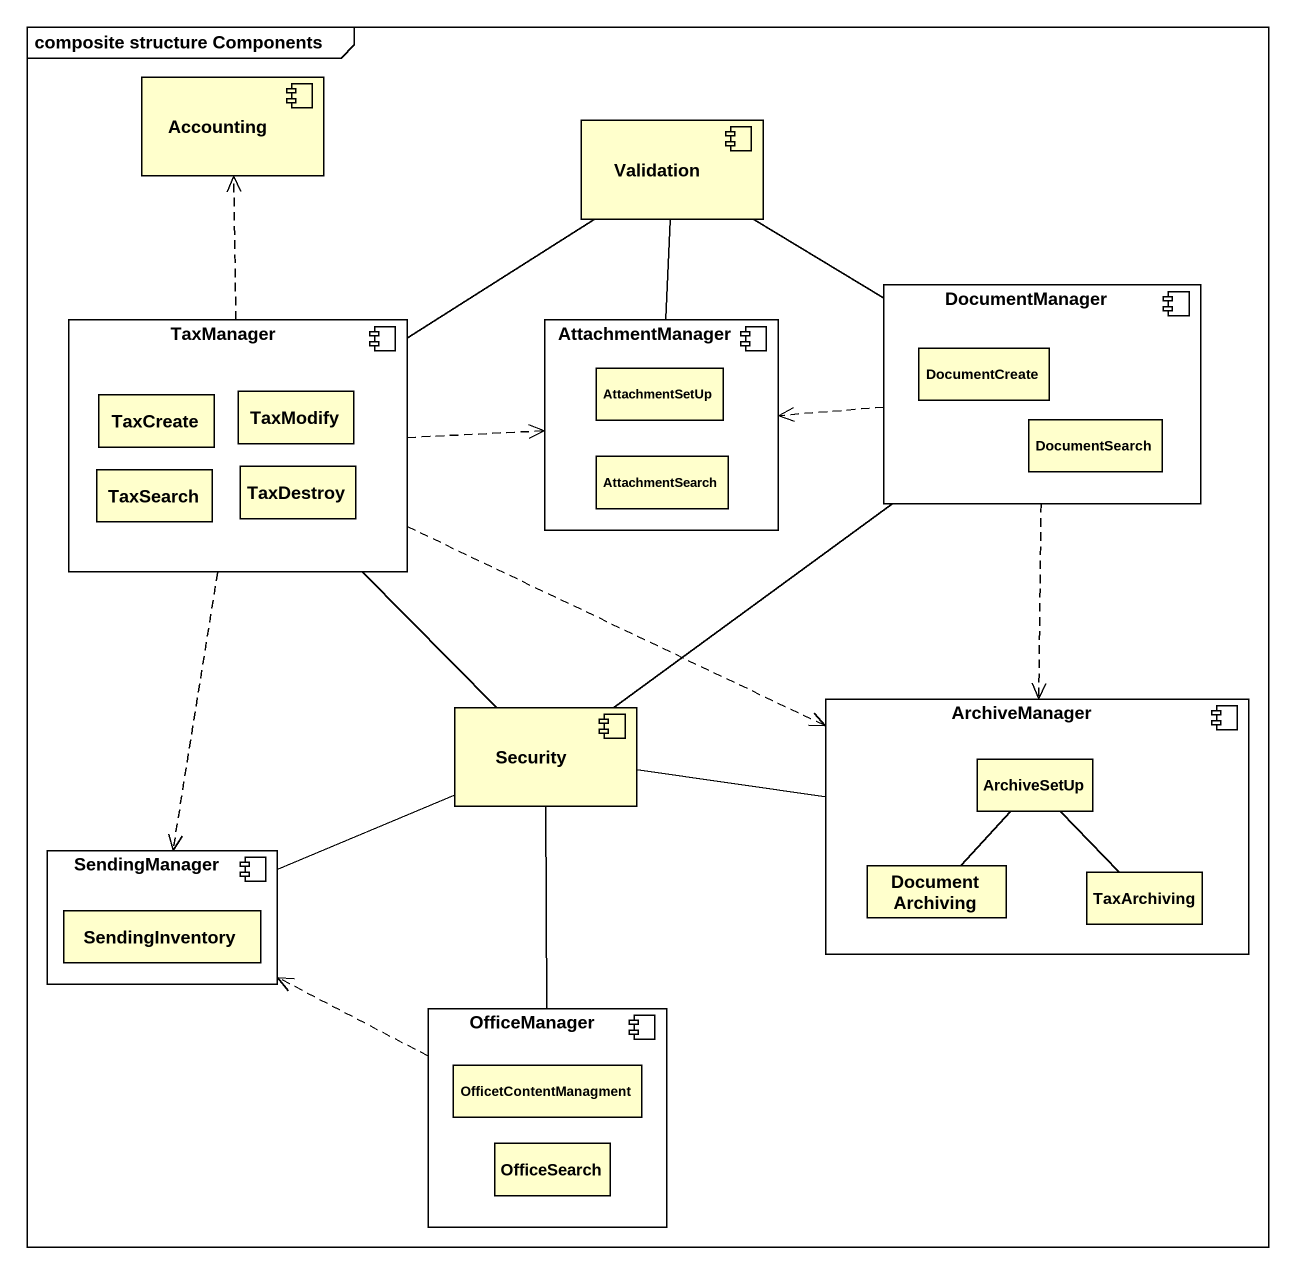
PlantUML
@startuml
mainframe composite structure Components
component Accounting
component Validation
component TaxManager {
  rectangle TaxCreate
  rectangle TaxModify
  rectangle TaxSearch
  rectangle TaxDestroy
}
component AttachmentManager {
  rectangle AttachmentSetUp
  rectangle AttachmentSearch
}
component DocumentManager {
  rectangle DocumentCreate
  rectangle DocumentSearch
}
component Security
component ArchiveManager {
  rectangle ArchiveSetUp
  rectangle DocumentArchiving
  rectangle TaxArchiving
}
component SendingManager {
  rectangle SendingInventory
}
component OfficeManager {
  rectangle OfficetContentManagment
  rectangle OfficeSearch
}
Validation -- TaxManager
Validation -- AttachmentManager
TaxManager .up.> Accounting
TaxManager .right.> AttachmentManager
TaxManager .right.> ArchiveManager
TaxManager ..> SendingManager
DocumentManager -up- Validation
DocumentManager .left.> AttachmentManager
DocumentManager ..> ArchiveManager
Security -up- TaxManager
Security -up- DocumentManager
Security -right- ArchiveManager
Security -left- SendingManager
Security -- OfficeManager
DocumentArchiving -up- ArchiveSetUp
TaxArchiving -up- ArchiveSetUp
OfficeManager .left.> SendingManager
@enduml
